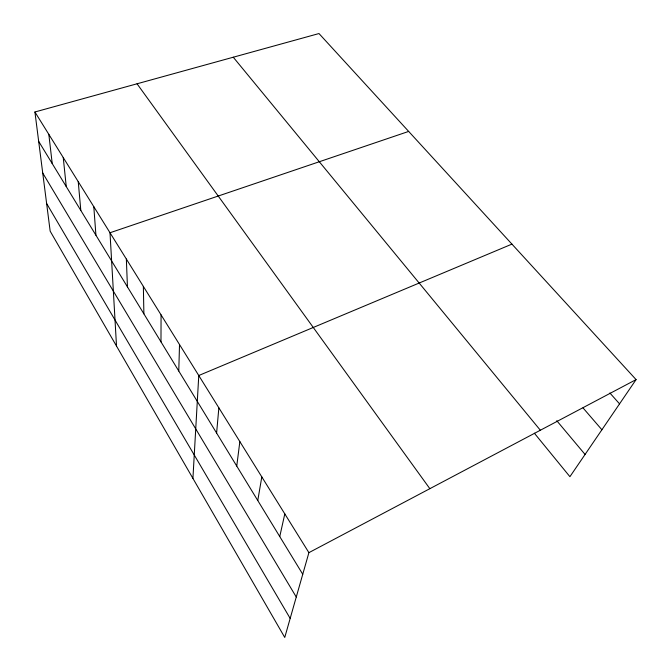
<?xml version="1.0" encoding="UTF-8"?>
<svg xmlns="http://www.w3.org/2000/svg" width="671" height="671" viewBox="0 0 671 671"><rect width="100%" height="100%" fill="white"/><g stroke="black" fill="none" stroke-linecap="round" stroke-linejoin="round"><path stroke-width="1.01" d="M160.981 341.866L161.065 314.884M178.771 371.029L179.518 344.567M192.921 478.406L198.767 375.517L511.939 244.118M216.607 433.047L218.855 407.834M236.746 466.06L239.849 441.602M257.773 500.532L261.807 476.922M279.757 536.565L284.806 513.894M636.083 379.601L308.903 552.652L284.756 637.45L50.166 231.168L34.917 111.99L318.985 33.55L636.083 379.601L569.914 476.687L534.368 433.206M408.673 131.424L110.002 232.753L116.519 346.093M609.872 392.988L619.551 403.858M583.015 407.893L601.895 429.759M556.754 420.7L585.07 454.452M233.265 57.22L540.348 430.237M137.052 83.791L429.851 488.681M34.917 111.99L308.903 552.652M38.675 141.371L302.747 574.259M42.726 173.034L296.263 597.014M46.626 203.498L290.174 618.419M48.824 134.359L52.221 163.573M63.25 157.568L66.253 186.58M78.239 181.665L80.814 210.451M93.806 206.71L95.928 235.219M126.349 259.048L127.448 286.894M143.359 286.4L143.888 313.843"/></g></svg>
